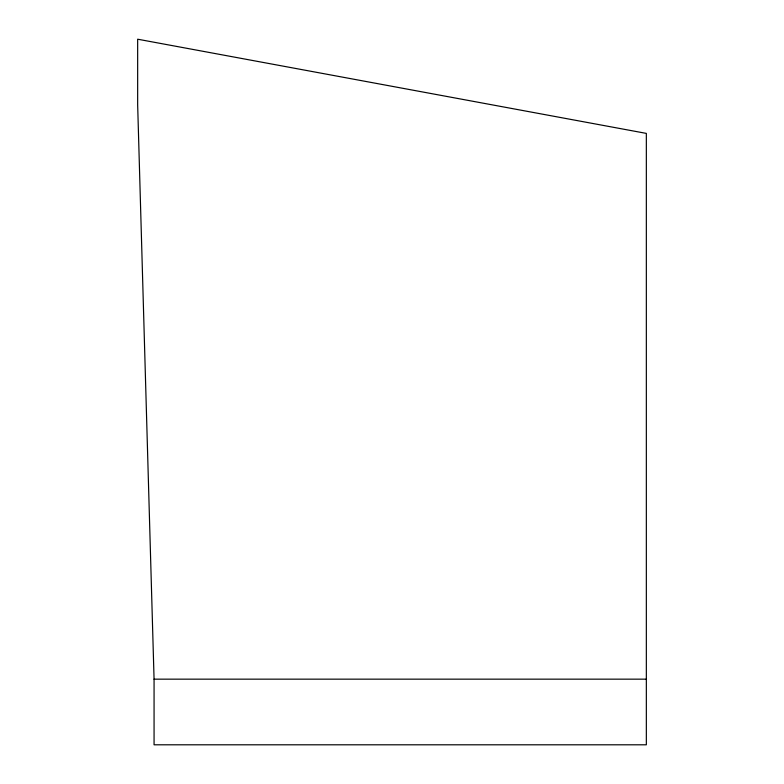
<?xml version="1.0" encoding="UTF-8"?>
<svg xmlns="http://www.w3.org/2000/svg" width="784" height="784" viewBox="0 0 784 784"><rect width="100%" height="100%" fill="white"/><g stroke="black" fill="none" stroke-linecap="round" stroke-linejoin="round"><path stroke-width="1.18" d="M154.066 679.16L154.066 744.8L646.339 744.8L646.339 133.398L137.661 39.2L137.661 104.84L154.066 679.16L646.339 679.16"/></g></svg>
